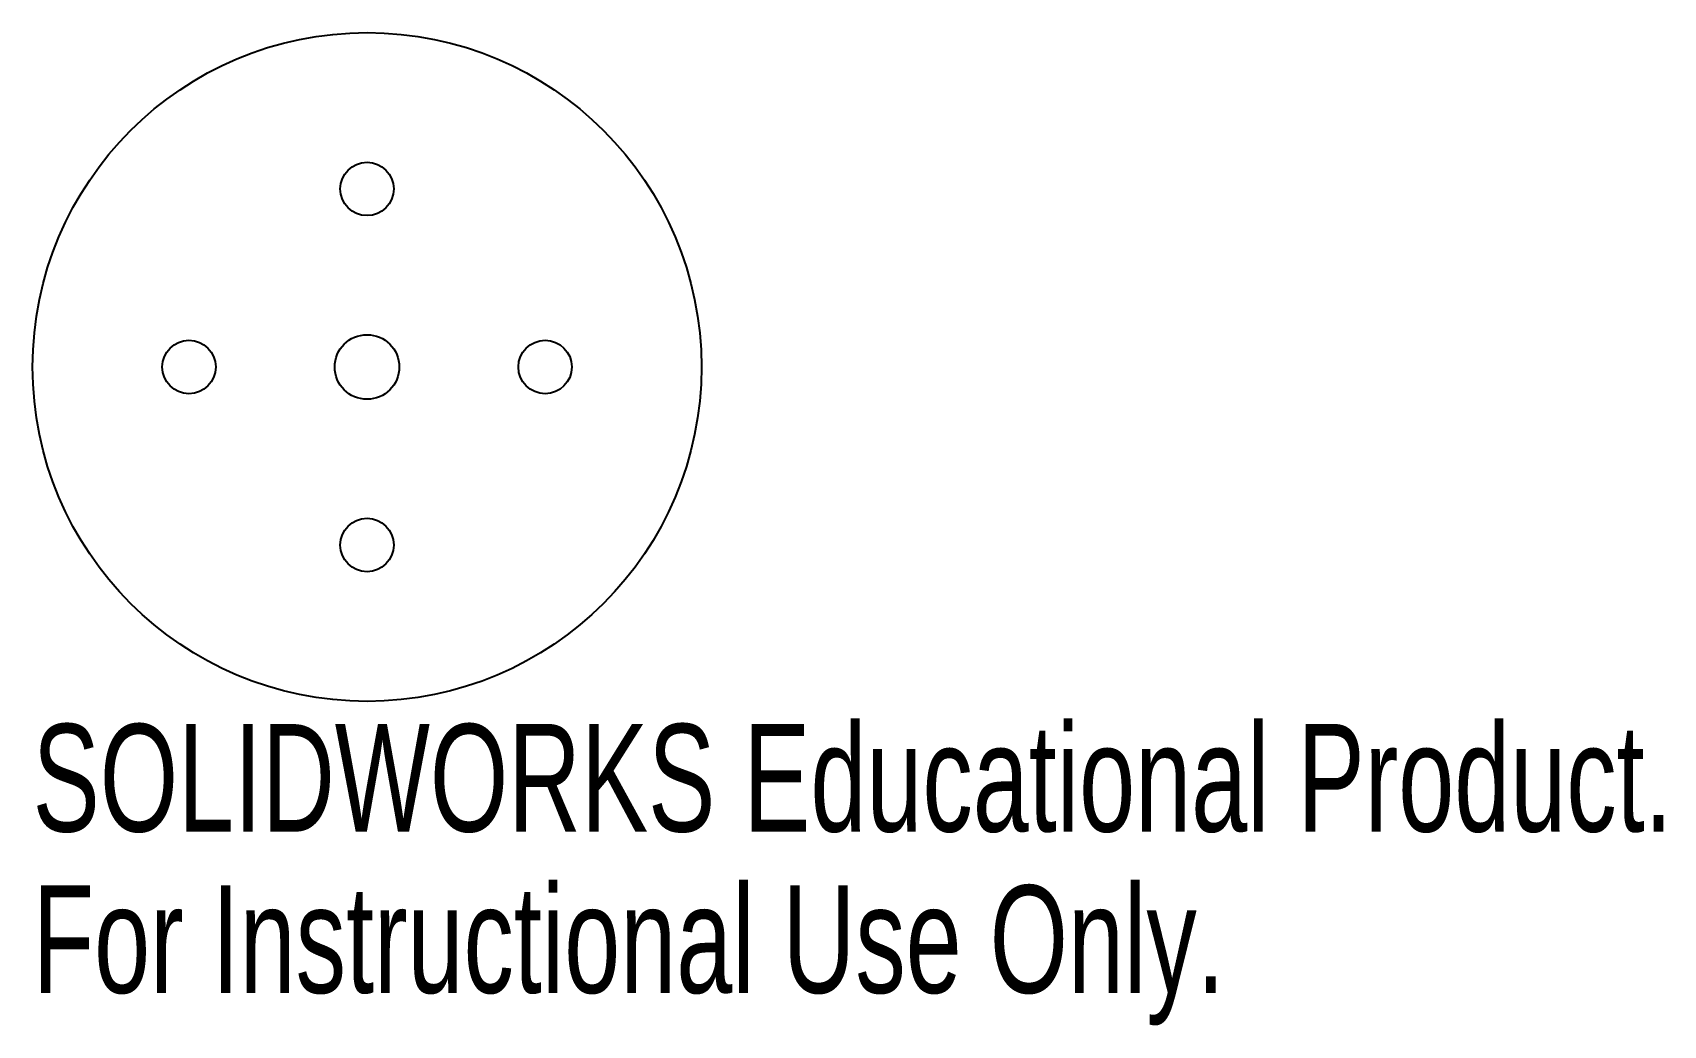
# Model space of a CAD drawing. Header units: millimetres. Extents: x -15 to 58.2, y -29.6 to 15.
import ezdxf

# ---------------------------------------------------------------- set-up
doc = ezdxf.new("R2010")
doc.units = ezdxf.units.MM
doc.styles.add('SLDTEXTSTYLE0', font='TXT', dxfattribs={"width": 0.7})

msp = doc.modelspace()

# ---------------------------------------------------------------- linework, layer by layer
at = {"color": 7, "linetype": 'Continuous', "lineweight": 25}
for centre, radius in [((0, 0), 15.025), ((0, 8), 1.2), ((-8, 0), 1.2), ((0, 0), 1.45), ((8, 0), 1.2), ((0, -8), 1.2)]:
    msp.add_circle(centre, radius, dxfattribs=at)

# ---------------------------------------------------------------- texts
at = {"color": 7, "linetype": 'Continuous', "char_height": 4.83362, "attachment_point": 1, "style": 'SLDTEXTSTYLE0'}
for s, insert in [('SOLIDWORKS Educational Product.', (-15.025, -16.045)), ('For Instructional Use Only.', (-15.025, -23.295))]:
    msp.add_mtext(s, dxfattribs=dict(at, insert=insert))

doc.saveas('drawing.dxf')
